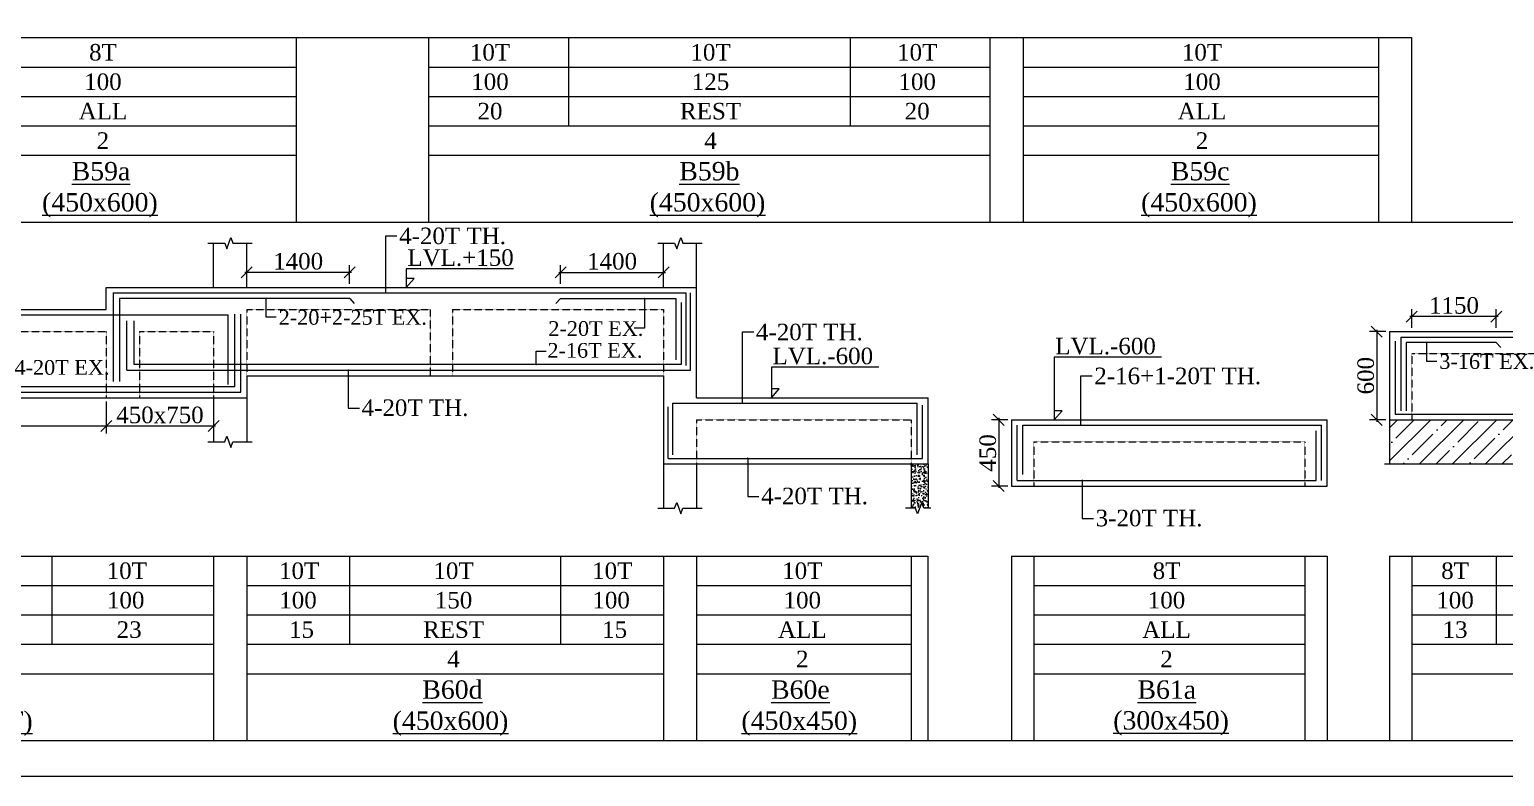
# Model space of a CAD drawing. Header units: millimetres. Extents: x 9781889 to 10654170, y -7832723 to -7608561.
# Drawn here: x 10165311 to 10185375, y -7801878 to -7791723 of the extents above; entities that cross this region are included whole.
import ezdxf
from ezdxf.enums import TextEntityAlignment as Align

# ---------------------------------------------------------------- set-up
doc = ezdxf.new("R2010")
doc.units = ezdxf.units.MM
doc.header["$LTSCALE"] = 10
doc.header["$PDMODE"] = 3
doc.linetypes.add('HIDDEN', pattern=[0.375, 0.25, -0.125])
for name, color, linetype, lineweight in [('LVL', 3, 'Continuous', 0), ('S-CUT OUT LINE', 9, 'Continuous', 0), ('S-DIM L.S.', 7, 'Continuous', 0), ('S-HATCH', 8, 'Continuous', 0), ('S-L.S.SECTION', 5, 'Continuous', 0), ('S-L.S.SLAB LINE', 252, 'HIDDEN', 0), ('S-L.S.STEEL', 1, 'Continuous', 9), ('S-SECTION MARK', 7, 'Continuous', 0), ('S-SHEET', 251, 'Continuous', 0), ('S-TEXT', 7, 'Continuous', 0), ('S-TEXT L.S. BEAM NO.', 30, 'Continuous', 0), ('S-TEXT. L.S.', 7, 'Continuous', 0)]:
    doc.layers.add(name, color=color, linetype=linetype, lineweight=lineweight)
doc.styles.add('135', font='arial.ttf', dxfattribs={"width": 0.8, "height": 135})
doc.styles.get("Standard").update_dxf_attribs({"font": 'arial.ttf'})
doc.styles.add('TEXT', font='times.ttf')
doc.dimstyles.new('75', dxfattribs={"dimtxt": 135, "dimasz": 90, "dimexe": 0.1, "dimexo": 0.03, "dimgap": 0.09, "dimtad": 1, "dimdec": 0, "dimzin": 0, "dimdsep": 46, "dimtxsty": '135', "dimblk": 'ARCHTICK', "dimcen": 0.09, "dimclrd": 256, "dimclre": 256, "dimclrt": 256, "dimadec": 0, "dimazin": 0, "dimtfac": 1, "dimtdec": 0, "dimtofl": 0, "dimtmove": 1, "dimatfit": 3, "dimldrblk": 'DOTSMALL', "dimfxl": 1, "dimtolj": 1, "dimtzin": 0, "dimlwd": -1, "dimlwe": -1, "dimarcsym": 0})
doc.dimstyles.new('SETU_1', dxfattribs={"dimtxt": 200, "dimasz": 150, "dimexe": 100, "dimexo": 50, "dimgap": 35, "dimtad": 1, "dimdec": 0, "dimzin": 0, "dimdsep": 46, "dimtxsty": 'Standard', "dimblk": 'OBLIQUE', "dimcen": 150, "dimdle": 25, "dimclrd": 256, "dimclre": 7, "dimclrt": 256, "dimadec": 0, "dimazin": 0, "dimtfac": 1, "dimtdec": 0, "dimtofl": 0, "dimtmove": 1, "dimatfit": 3, "dimfxl": 1, "dimtolj": 1, "dimtzin": 0, "dimlwd": -1, "dimlwe": 5, "dimarcsym": 1})

# ---------------------------------------------------------------- blocks, each defined once
blk = doc.blocks.new('_Oblique')
at = {"color": 0, "linetype": 'ByBlock', "lineweight": -2}
blk.add_line((-0.5, -0.5), (0.5, 0.5), dxfattribs=at)
blk = doc.blocks.new('*D592')
at = {"layer": 'Defpoints', "color": 0, "transparency": 16777216}
for p in [(10168266, -7795025), (10168266, -7795229, 0), (10169666, -7795229, 0)]:
    blk.add_point(p, dxfattribs=at)
at = {"layer": 'S-DIM L.S.', "transparency": 16777216}
blk.add_line((10169691, -7795025), (10168241, -7795025), dxfattribs=at)
at = {"layer": 'S-DIM L.S.', "color": 7, "lineweight": 5, "transparency": 16777216}
for p, q in [((10168266, -7795179), (10168266, -7794925)), ((10169666, -7795179), (10169666, -7794925))]:
    blk.add_line(p, q, dxfattribs=at)
at = {"layer": 'S-DIM L.S.', "transparency": 16777216, "xscale": 150, "yscale": 150, "zscale": 150, "rotation": 180}
blk.add_blockref('_Oblique', (10168266, -7795025), dxfattribs=at)
at = {"layer": 'S-DIM L.S.', "transparency": 16777216, "xscale": 150, "yscale": 150, "zscale": 150}
blk.add_blockref('_Oblique', (10169666, -7795025), dxfattribs=at)
at = {"layer": 'S-DIM L.S.', "transparency": 16777216, "insert": (10168966, -7794875), "char_height": 225, "attachment_point": 5, "style": 'TEXT'}
blk.add_mtext('\\A1;1400', dxfattribs=at)
blk = doc.blocks.new('_ArchTick')
at = {"color": 0, "linetype": 'ByBlock', "const_width": 0.15}
blk.add_lwpolyline([(-0.5, -0.5), (0.5, 0.5)], dxfattribs=at)
blk = doc.blocks.new('*D602')
at = {"layer": 'Defpoints', "color": 0, "transparency": 16777216}
for p in [(10178671, -7797029), (10178496, -7797929), (10178671, -7797929)]:
    blk.add_point(p, dxfattribs=at)
at = {"layer": 'S-DIM L.S.', "color": 7, "lineweight": 5, "transparency": 16777216}
for p, q in [((10178621, -7797029), (10178396, -7797029)), ((10178621, -7797929), (10178396, -7797929))]:
    blk.add_line(p, q, dxfattribs=at)
at = {"layer": 'S-DIM L.S.', "transparency": 16777216}
blk.add_line((10178496, -7797004), (10178496, -7797954), dxfattribs=at)
at = {"layer": 'S-DIM L.S.', "transparency": 16777216, "xscale": 150, "yscale": 150, "zscale": 150}
for p, rotation in [((10178496, -7797029), 90), ((10178496, -7797929), 270)]:
    blk.add_blockref('_Oblique', p, dxfattribs=dict(at, rotation=rotation))
at = {"layer": 'S-DIM L.S.', "transparency": 16777216, "insert": (10178347, -7797479), "char_height": 225, "attachment_point": 5, "rotation": 90, "style": 'TEXT'}
blk.add_mtext('\\A1;450', dxfattribs=at)
blk = doc.blocks.new('*D603')
at = {"layer": 'Defpoints', "color": 0, "transparency": 16777216}
for p in [(10183813, -7795829), (10183638, -7797029), (10183813, -7797029)]:
    blk.add_point(p, dxfattribs=at)
at = {"layer": 'S-DIM L.S.', "color": 7, "lineweight": 5, "transparency": 16777216}
for p, q in [((10183763, -7795829), (10183538, -7795829)), ((10183763, -7797029), (10183538, -7797029))]:
    blk.add_line(p, q, dxfattribs=at)
at = {"layer": 'S-DIM L.S.', "transparency": 16777216}
blk.add_line((10183638, -7795804), (10183638, -7797054), dxfattribs=at)
at = {"layer": 'S-DIM L.S.', "transparency": 16777216, "xscale": 150, "yscale": 150, "zscale": 150}
for p, rotation in [((10183638, -7795829), 90), ((10183638, -7797029), 270)]:
    blk.add_blockref('_Oblique', p, dxfattribs=dict(at, rotation=rotation))
at = {"layer": 'S-DIM L.S.', "transparency": 16777216, "insert": (10183488, -7796429), "char_height": 225, "attachment_point": 5, "rotation": 90, "style": 'TEXT'}
blk.add_mtext('\\A1;600', dxfattribs=at)
blk = doc.blocks.new('*D604')
at = {"layer": 'Defpoints', "color": 0, "transparency": 16777216}
for p in [(10184113, -7795625), (10184113, -7795829, 0), (10185263, -7795829, 0)]:
    blk.add_point(p, dxfattribs=at)
at = {"layer": 'S-DIM L.S.', "transparency": 16777216}
blk.add_line((10185288, -7795625), (10184088, -7795625), dxfattribs=at)
at = {"layer": 'S-DIM L.S.', "color": 7, "lineweight": 5, "transparency": 16777216}
for p, q in [((10184113, -7795779), (10184113, -7795525)), ((10185263, -7795779), (10185263, -7795525))]:
    blk.add_line(p, q, dxfattribs=at)
at = {"layer": 'S-DIM L.S.', "transparency": 16777216, "xscale": 150, "yscale": 150, "zscale": 150, "rotation": 180}
blk.add_blockref('_Oblique', (10184113, -7795625), dxfattribs=at)
at = {"layer": 'S-DIM L.S.', "transparency": 16777216, "xscale": 150, "yscale": 150, "zscale": 150}
blk.add_blockref('_Oblique', (10185263, -7795625), dxfattribs=at)
at = {"layer": 'S-DIM L.S.', "transparency": 16777216, "insert": (10184688, -7795475), "char_height": 225, "attachment_point": 5, "style": 'TEXT'}
blk.add_mtext('\\A1;1150', dxfattribs=at)
blk = doc.blocks.new('*D1193')
at = {"layer": 'Defpoints', "color": 0, "transparency": 16777216}
for p in [(10173936, -7795025), (10172536, -7795229, 0), (10173936, -7795229, 0)]:
    blk.add_point(p, dxfattribs=at)
at = {"layer": 'S-DIM L.S.', "transparency": 16777216}
blk.add_line((10172511, -7795025), (10173961, -7795025), dxfattribs=at)
at = {"layer": 'S-DIM L.S.', "color": 7, "lineweight": 5, "transparency": 16777216}
for p, q in [((10172536, -7795179), (10172536, -7794925)), ((10173936, -7795179), (10173936, -7794925))]:
    blk.add_line(p, q, dxfattribs=at)
at = {"layer": 'S-DIM L.S.', "transparency": 16777216, "xscale": 150, "yscale": 150, "zscale": 150, "rotation": 180}
blk.add_blockref('_Oblique', (10172536, -7795025), dxfattribs=at)
at = {"layer": 'S-DIM L.S.', "transparency": 16777216, "xscale": 150, "yscale": 150, "zscale": 150}
blk.add_blockref('_Oblique', (10173936, -7795025), dxfattribs=at)
at = {"layer": 'S-DIM L.S.', "transparency": 16777216, "insert": (10173236, -7794875), "char_height": 225, "attachment_point": 5, "style": 'TEXT'}
blk.add_mtext('\\A1;1400', dxfattribs=at)
blk = doc.blocks.new('*D1772')
at = {"layer": 'Defpoints', "color": 0, "transparency": 16777216}
for p in [(10166356, -7796729, 0), (10167816, -7796729, 0), (10166356, -7797113)]:
    blk.add_point(p, dxfattribs=at)
at = {"layer": 'S-DIM L.S.', "color": 7, "lineweight": 5, "transparency": 16777216}
for p, q in [((10166356, -7796779), (10166356, -7797213)), ((10167816, -7796779), (10167816, -7797213))]:
    blk.add_line(p, q, dxfattribs=at)
at = {"layer": 'S-DIM L.S.', "transparency": 16777216}
blk.add_line((10167841, -7797113), (10166331, -7797113), dxfattribs=at)
at = {"layer": 'S-DIM L.S.', "transparency": 16777216, "xscale": 150, "yscale": 150, "zscale": 150, "rotation": 180}
blk.add_blockref('_Oblique', (10166356, -7797113), dxfattribs=at)
at = {"layer": 'S-DIM L.S.', "transparency": 16777216, "xscale": 150, "yscale": 150, "zscale": 150}
blk.add_blockref('_Oblique', (10167816, -7797113), dxfattribs=at)
at = {"layer": 'S-DIM L.S.', "transparency": 16777216, "insert": (10167086, -7796964), "char_height": 225, "attachment_point": 5, "style": 'TEXT'}
blk.add_mtext('\\A1;450x750', dxfattribs=at)
blk = doc.blocks.new('*D1773')
at = {"layer": 'Defpoints', "color": 0, "transparency": 16777216}
for p in [(10158966, -7796729, 0), (10166356, -7796729, 0), (10158966, -7797113)]:
    blk.add_point(p, dxfattribs=at)
at = {"layer": 'S-DIM L.S.', "color": 7, "lineweight": 5, "transparency": 16777216}
for p, q in [((10158966, -7796779), (10158966, -7797213)), ((10166356, -7796779), (10166356, -7797213))]:
    blk.add_line(p, q, dxfattribs=at)
at = {"layer": 'S-DIM L.S.', "transparency": 16777216}
blk.add_line((10166381, -7797113), (10158941, -7797113), dxfattribs=at)
at = {"layer": 'S-DIM L.S.', "transparency": 16777216, "xscale": 150, "yscale": 150, "zscale": 150, "rotation": 180}
blk.add_blockref('_Oblique', (10158966, -7797113), dxfattribs=at)
at = {"layer": 'S-DIM L.S.', "transparency": 16777216, "xscale": 150, "yscale": 150, "zscale": 150}
blk.add_blockref('_Oblique', (10166356, -7797113), dxfattribs=at)
at = {"layer": 'S-DIM L.S.', "transparency": 16777216, "insert": (10162661, -7796964), "char_height": 225, "attachment_point": 5, "style": 'TEXT'}
blk.add_mtext('\\A1;450x600', dxfattribs=at)

msp = doc.modelspace()

# ---------------------------------------------------------------- hatches: boundary and pattern name
at = {"layer": 'S-HATCH'}
h = msp.add_hatch(dxfattribs=at)
h.set_pattern_fill('ANSI35', color=256, scale=50)
h.set_pattern_definition([(45, (315717.38, 8809.1), (-224.506403, 224.506403), []), (45, (315941.9, 8809.1), (-224.506403, 224.506403), [396.875, -79.375, 0, -79.375])])
h.paths.add_polyline_path([(10188573, -7797628.6), (10186198.7, -7797628.6), (10186170.8, -7797705.5), (10186114.8, -7797551.8), (10186086.8, -7797628.6), (10183813, -7797628.6), (10183813, -7797028.6), (10188573, -7797028.6)])
h.paths.add_polyline_path([(10184286, -7797628.6), (10185063, -7797628.6), (10185063, -7797623.6), (10184286, -7797623.6)], flags=17)
h.paths.add_polyline_path([(10187596, -7797628.6), (10188372.9, -7797628.6), (10188372.9, -7797623.6), (10187596, -7797623.6)], flags=16)
h = msp.add_hatch(dxfattribs=at)
h.set_pattern_fill('AR-CONC', color=256, scale=0.5)
h.set_pattern_definition([(50, (378763.2, -69011.48), (91.0923345, -7.96954277), [9.525, -104.775]), (355, (378763.2, -69011.48), (-17.6217107, 95.5284226), [7.62, -83.8202921]), (100.4514447, (378770.79, -69012.15), (73.47062355, 87.55887596), [8.0950044, -89.0451223]), (46.1842, (378763.2, -68986.08), (135.5395204, -21.021164), [14.2875, -157.1625]), (96.6355576, (378774.5, -68987.83), (118.702067, 123.7130623), [12.1425116, -133.5678041]), (351.1841512, (378763.2, -68986.08), (118.702067, 123.7130623), [11.4299835, -125.729866]), (21, (378775.9, -68992.43), (75.80719563, -51.1325991), [9.525, -104.775]), (326, (378775.9, -68992.43), (30.9010142, 92.09398306), [7.62, -83.82]), (71.451445, (378782.22, -68996.69), (106.70820964, 40.96138444), [8.0950044, -89.0449688]), (37.5, (378763.203, -69011.482), (1.544301625, 42.27751944), [0, -82.804, 0, -85.09, 0, -84.1375]), (7.5, (378763.203, -69011.48), (33.40983126, 50.09028741), [0, -48.514, 0, -80.899, 0, -32.0675]), (327.5, (378734.88, -69011.482), (67.79529758, -2.864372), [0, -31.75, 0, -99.06, 0, -131.445]), (317.5, (378722.18, -69011.48), (74.0645907, 12.71324552), [0, -41.275, 0, -65.786, 0, -93.345])])
h.paths.add_polyline_path([(10177303.9, -7798228.6), (10177419.7, -7798228.6), (10177447.7, -7798151.8), (10177475.6, -7798228.6), (10177533.9, -7798228.6), (10177533.9, -7797628.6), (10177303.9, -7797628.6)])

# ---------------------------------------------------------------- linework, layer by layer
at = {"layer": 'LVL', "linetype": 'Continuous', "elevation": 0}
for points in [[(10171896.6, -7794974.2), (10170435.4, -7794974.2), (10170435.4, -7795228.6), (10170543.5, -7795106.5), (10170435.4, -7795106.5)], [(10176863.7, -7796311.6), (10175402.5, -7796311.6), (10175402.5, -7796728.6), (10175510.6, -7796606.5), (10175402.5, -7796606.5)], [(10180709.4, -7796176.9), (10179248.1, -7796176.9), (10179248.1, -7797028.6), (10179356.3, -7796906.5), (10179248.1, -7796906.5)]]:
    msp.add_lwpolyline(points, dxfattribs=at)
at = {"layer": 'S-CUT OUT LINE', "color": 5}
msp.add_line((10183813, -7797028.6, 0), (10183813, -7797628.6, 0), dxfattribs=at)
at = {"layer": 'S-CUT OUT LINE', "color": 5, "elevation": 0}
for points in [[(10167738.1, -7794628.6), (10167966.7, -7794628.6), (10167994.7, -7794705.5), (10168050.6, -7794551.8), (10168078.6, -7794628.6), (10168341.4, -7794628.6)], [(10173858.1, -7794628.6), (10174086.7, -7794628.6), (10174114.7, -7794705.5), (10174170.6, -7794551.8), (10174198.6, -7794628.6), (10174461.4, -7794628.6)], [(10167738.1, -7797328.6), (10167966.7, -7797328.6), (10167994.7, -7797251.8), (10168050.6, -7797405.5), (10168078.6, -7797328.6), (10168341.4, -7797328.6)], [(10183744.4, -7797628.6), (10186086.8, -7797628.6), (10186114.8, -7797551.8), (10186170.8, -7797705.5), (10186198.7, -7797628.6), (10188573, -7797628.6)], [(10173858.1, -7798228.6), (10174086.7, -7798228.6), (10174114.7, -7798151.8), (10174170.6, -7798305.5), (10174198.6, -7798228.6), (10174461.4, -7798228.6)]]:
    msp.add_lwpolyline(points, dxfattribs=at)
at = {"layer": 'S-CUT OUT LINE', "color": 1, "elevation": 0}
msp.add_lwpolyline([(10177573.3, -7798228.6), (10177475.6, -7798228.6), (10177447.7, -7798151.8), (10177391.7, -7798305.5), (10177363.8, -7798228.6), (10177228.9, -7798228.6)], dxfattribs=at)
at = {"layer": 'S-L.S.SECTION'}
for p, q in [((10167816.4, -7795228.6, 0), (10167816.4, -7794628.6, 0)), ((10168266.4, -7795228.6, 0), (10168266.4, -7794628.6, 0)), ((10173936.4, -7795228.6, 0), (10173936.4, -7794628.6, 0)), ((10174386.4, -7796728.6, 0), (10174386.4, -7794628.6, 0)), ((10166356.3, -7795228.6, 0), (10174386.4, -7795228.6, 0)), ((10166356.3, -7795528.6, 0), (10166356.3, -7795228.6, 0)), ((10146181.3, -7795528.6, 0), (10166356.3, -7795528.6, 0)), ((10183813, -7795828.6, 0), (10188573, -7795828.6, 0)), ((10183813, -7795828.6), (10183813, -7797028.6)), ((10168266.4, -7796428.6, 0), (10168266.4, -7797328.6, 0)), ((10168266.4, -7796428.6, 0), (10173936.4, -7796428.6, 0)), ((10173936.4, -7796428.6, 0), (10173936.4, -7798228.6, 0)), ((10146181.3, -7796728.6, 0), (10168266.4, -7796728.6, 0)), ((10167816.4, -7796728.6, 0), (10167816.4, -7797328.6, 0)), ((10174386.4, -7796728.6, 0), (10177533.9, -7796728.6, 0)), ((10177533.9, -7797628.6, 0), (10177533.9, -7796728.6, 0)), ((10177533.9, -7797628.6, 0), (10177533.9, -7796728.6, 0)), ((10178671.2, -7797028.6, 0), (10182961.3, -7797028.6, 0)), ((10178671.3, -7797028.6), (10178671.3, -7797928.6)), ((10182961.3, -7797928.6), (10182961.3, -7797028.6)), ((10183813, -7797028.6, 0), (10189023, -7797028.6, 0)), ((10173936.4, -7797628.6, 0), (10177529.8, -7797628.6, 0)), ((10174386.4, -7797628.6, 0), (10174386.4, -7798228.6, 0)), ((10178671.2, -7797928.6, 0), (10182961.3, -7797928.6, 0))]:
    msp.add_line(p, q, dxfattribs=at)
at = {"layer": 'S-L.S.SECTION', "color": 1}
for p, q in [((10177303.9, -7797628.6, 0), (10177303.9, -7798228.6, 0)), ((10177533.9, -7797628.6, 0), (10177533.9, -7798228.6, 0))]:
    msp.add_line(p, q, dxfattribs=at)
at = {"layer": 'S-L.S.SLAB LINE', "ltscale": 0.3}
for p, q in [((10168266.4, -7795528.6, 0), (10170766.4, -7795528.6, 0)), ((10168266.4, -7795528.6, 0), (10168266.4, -7796428.6, 0)), ((10171066.4, -7795528.6, 0), (10173936.3, -7795528.6, 0)), ((10173936.4, -7795528.6, 0), (10173936.4, -7796428.6, 0)), ((10163616.3, -7795828.6, 0), (10166356.3, -7795828.6, 0)), ((10166356.4, -7795828.6, 0), (10166356.4, -7796728.6, 0)), ((10166806.3, -7795828.6, 0), (10167816.4, -7795828.6, 0)), ((10166806.4, -7795828.6, 0), (10166806.4, -7796728.6, 0)), ((10167816.4, -7795828.6, 0), (10167816.4, -7796728.6, 0)), ((10184113, -7796128.6, 0), (10188573, -7796128.6, 0)), ((10184113, -7796128.6, 0), (10184113, -7797028.6, 0)), ((10174386.3, -7797028.6, 0), (10177303.9, -7797028.6, 0)), ((10174386.4, -7797028.6, 0), (10174386.4, -7797628.6, 0)), ((10177303.9, -7797028.6, 0), (10177303.9, -7797628.6, 0)), ((10178671.2, -7797328.6, 0), (10178671.3, -7797328.6, 0)), ((10178971.3, -7797328.6, 0), (10182661.3, -7797328.6, 0)), ((10178971.3, -7797328.6), (10178971.3, -7797928.6)), ((10182661.3, -7797328.6), (10182661.3, -7797928.6))]:
    msp.add_line(p, q, dxfattribs=at)
at = {"layer": 'S-L.S.SLAB LINE', "ltscale": 0.3, "elevation": 0}
for points in [[(10170766.4, -7796428.6), (10170766.4, -7795528.6)], [(10171066.4, -7795528.6), (10171066.4, -7796428.6)]]:
    msp.add_lwpolyline(points, dxfattribs=at)
at = {"layer": 'S-L.S.STEEL'}
for p, q in [((10166448.7, -7795303.6, 0), (10166448.7, -7796507.6, 0)), ((10174302, -7796353.6, 0), (10174302, -7795303.6, 0)), ((10169666.5, -7795378.6, 0), (10166537.7, -7795378.6, 0)), ((10166537.7, -7795378.6, 0), (10166537.7, -7796507.6, 0)), ((10169666.5, -7795378.6, 0), (10169729.7, -7795445.5, 0)), ((10172536.2, -7795378.6, 0), (10172473, -7795445.5, 0)), ((10166635.4, -7796353.6, 0), (10166635.4, -7795683.2, 0)), ((10166733, -7796278.6, 0), (10166733, -7795683.2, 0)), ((10168007, -7795603.6, 0), (10168007, -7796548.1, 0)), ((10168105.9, -7796578.6, 0), (10168105.9, -7795592.4, 0)), ((10168186.2, -7796653.6, 0), (10168186.2, -7795592.4, 0)), ((10183963, -7795903.6, 0), (10190473, -7795903.6, 0)), ((10183963, -7795903.6), (10183963, -7796906.8)), ((10183888, -7795959.6), (10183888, -7796953.6)), ((10184038, -7795978.6), (10184038, -7796906.8)), ((10185263, -7795978.6, 0), (10184038, -7795978.6, 0)), ((10185263, -7795978.6, 0), (10185326.2, -7796045.5, 0)), ((10166635.4, -7796353.6, 0), (10174302, -7796353.6, 0)), ((10146256.3, -7796653.6, 0), (10168186.2, -7796653.6, 0)), ((10173998.2, -7797553.6, 0), (10173998.2, -7796852.8, 0)), ((10174062.9, -7796803.6, 0), (10177383.9, -7796803.6, 0)), ((10174062.9, -7797504.4, 0), (10174062.9, -7796803.6, 0)), ((10177383.9, -7797503, 0), (10177383.9, -7796803.6, 0)), ((10177458.9, -7797553.6, 0), (10177458.9, -7796830.8, 0)), ((10178746.2, -7797853.6, 0), (10178746.2, -7797103.6, 0)), ((10178821.2, -7797103.6, 0), (10182886.3, -7797103.6, 0)), ((10178821.2, -7797774, 0), (10178821.2, -7797103.6, 0)), ((10182886.3, -7797853.6), (10182886.3, -7797103.6)), ((10183888, -7796953.6, 0), (10188936.1, -7796953.6, 0)), ((10182811.3, -7797853.6), (10182811.3, -7797178.6)), ((10173998.2, -7797553.6, 0), (10177458.9, -7797553.6, 0)), ((10178746.2, -7797853.6, 0), (10182811.3, -7797853.6, 0))]:
    msp.add_line(p, q, dxfattribs=at)
at = {"layer": 'S-L.S.STEEL', "elevation": 0}
for points in [[(10174177.3, -7795431.8), (10174177.3, -7796278.6), (10166733, -7796278.6)], [(10168105.9, -7796578.6), (10158591.9, -7796578.6), (10158591.9, -7795913.9)]]:
    msp.add_lwpolyline(points, dxfattribs=at)
at = {"layer": 'S-L.S.STEEL'}
for points in [[(10166448.7, -7795303.6, 0), (10174239.3, -7795303.6, 0), (10174239.3, -7796291.6, 0)], [(10172536.2, -7795378.6, 0), (10174104.4, -7795378.6, 0), (10174104.4, -7796212.2, 0)], [(10146331.3, -7796574, 0), (10146331.3, -7795603.6, 0), (10168007, -7795603.6, 0)]]:
    msp.add_polyline3d(points, dxfattribs=at)
at = {"layer": 'S-SHEET'}
for p, q in [((10163235.9, -7791832.5, 0), (10184110.9, -7791832.5, 0)), ((10168940.9, -7791832.5, 0), (10168940.9, -7794341.8, 0)), ((10170740.9, -7791832.5, 0), (10170740.9, -7794341.8, 0)), ((10172640.9, -7791832.5, 0), (10172640.9, -7793032.5, 0)), ((10176475.9, -7791832.5, 0), (10176475.9, -7793032.5, 0)), ((10178375.9, -7791832.5, 0), (10178375.9, -7794341.8, 0)), ((10178825.9, -7791832.5, 0), (10178825.9, -7794341.8, 0)), ((10183660.9, -7791832.5, 0), (10183660.9, -7794341.8, 0)), ((10184110.9, -7791832.5, 0), (10184110.9, -7794341.8, 0)), ((10163685.9, -7792232.5, 0), (10168940.9, -7792232.5, 0)), ((10170740.9, -7792232.5, 0), (10178375.9, -7792232.5, 0)), ((10178825.9, -7792232.5, 0), (10183660.9, -7792232.5, 0)), ((10163685.9, -7792632.5, 0), (10168940.9, -7792632.5, 0)), ((10170740.9, -7792632.5, 0), (10178375.9, -7792632.5, 0)), ((10178825.9, -7792632.5, 0), (10183660.9, -7792632.5, 0)), ((10163685.9, -7793032.5, 0), (10168940.9, -7793032.5, 0)), ((10170740.9, -7793032.5, 0), (10178375.9, -7793032.5, 0)), ((10178825.9, -7793032.5, 0), (10183660.9, -7793032.5, 0)), ((10163685.9, -7793432.5, 0), (10168940.9, -7793432.5, 0)), ((10170740.9, -7793432.5, 0), (10178375.9, -7793432.5, 0)), ((10178825.9, -7793432.5, 0), (10183660.9, -7793432.5, 0)), ((10144128.2, -7794341.8), (10195462.4, -7794341.8)), ((10163235.9, -7794341.8, 0), (10184110.9, -7794341.8, 0)), ((10146181.3, -7798880.5, 0), (10177529.8, -7798880.5, 0)), ((10165616.4, -7798880.5, 0), (10165616.4, -7800080.5, 0)), ((10167816.4, -7798880.5, 0), (10167816.4, -7801389.8, 0)), ((10168266.4, -7798880.5, 0), (10168266.4, -7801389.8, 0)), ((10169666.4, -7798880.5, 0), (10169666.4, -7800080.5, 0)), ((10172536.3, -7798880.5, 0), (10172536.3, -7800080.5, 0)), ((10173936.3, -7798880.5, 0), (10173936.3, -7801389.8, 0)), ((10174386.3, -7798880.5, 0), (10174386.3, -7801389.8, 0)), ((10177303.9, -7798880.5, 0), (10177303.9, -7801389.8, 0)), ((10177529.8, -7798880.5, 0), (10177529.8, -7801389.8, 0)), ((10178671.3, -7798880.5, 0), (10182961.3, -7798880.5, 0)), ((10178671.3, -7798880.5), (10178671.3, -7801389.8)), ((10178971.3, -7798880.5), (10178971.3, -7801389.8)), ((10182661.3, -7798880.5), (10182661.3, -7801389.8)), ((10182961.3, -7798880.5), (10182961.3, -7801389.8)), ((10183813, -7798880.5, 0), (10195143, -7798880.5, 0)), ((10183813, -7798880.5), (10183813, -7801389.8)), ((10184113, -7798880.5), (10184113, -7801389.8)), ((10185263, -7798880.5), (10185263, -7800080.5)), ((10158966.3, -7799280.5, 0), (10167816.4, -7799280.5, 0)), ((10168266.4, -7799280.5, 0), (10173936.3, -7799280.5, 0)), ((10174386.3, -7799280.5, 0), (10177303.9, -7799280.5, 0)), ((10178971.3, -7799280.5, 0), (10182661.3, -7799280.5, 0)), ((10184113, -7799280.5, 0), (10188573, -7799280.5, 0)), ((10158966.3, -7799680.5, 0), (10167816.4, -7799680.5, 0)), ((10168266.4, -7799680.5, 0), (10173936.3, -7799680.5, 0)), ((10174386.3, -7799680.5, 0), (10177303.9, -7799680.5, 0)), ((10178971.3, -7799680.5, 0), (10182661.3, -7799680.5, 0)), ((10184113, -7799680.5, 0), (10188573, -7799680.5, 0)), ((10158966.3, -7800080.5, 0), (10167816.4, -7800080.5, 0)), ((10168266.4, -7800080.5, 0), (10173936.3, -7800080.5, 0)), ((10174386.3, -7800080.5, 0), (10177303.9, -7800080.5, 0)), ((10178971.3, -7800080.5, 0), (10182661.3, -7800080.5, 0)), ((10184113, -7800080.5, 0), (10188573, -7800080.5, 0)), ((10158966.3, -7800480.5, 0), (10167816.4, -7800480.5, 0)), ((10168266.4, -7800480.5, 0), (10173936.3, -7800480.5, 0)), ((10174386.3, -7800480.5, 0), (10177303.9, -7800480.5, 0)), ((10178971.3, -7800480.5, 0), (10182661.3, -7800480.5, 0)), ((10184113, -7800480.5, 0), (10188573, -7800480.5, 0)), ((10144128.2, -7801389.8), (10195462.4, -7801389.8)), ((10146181.3, -7801389.8, 0), (10177529.8, -7801389.8, 0)), ((10178671.3, -7801389.8, 0), (10182961.3, -7801389.8, 0)), ((10183813, -7801389.8, 0), (10195143, -7801389.8, 0))]:
    msp.add_line(p, q, dxfattribs=at)
msp.add_lwpolyline([(10144128.2, -7760218.1), (10195462.4, -7760218.1), (10195462.4, -7801877.7), (10144128.2, -7801877.7)], close=True, dxfattribs=at)

# ---------------------------------------------------------------- texts
at = {"layer": 'LVL', "style": 'TEXT'}
for s, p in [('LVL.+150', (10170451.1, -7794935.7, 0)), ('LVL.-600', (10179263.9, -7796138.4, 0)), ('LVL.-600', (10175418.2, -7796273.2, 0))]:
    msp.add_text(s, height=225, dxfattribs=at).set_placement(p)
at = {"layer": 'S-TEXT', "linetype": 'ByBlock', "style": 'TEXT'}
for s, p in [('8T', (10166310.4, -7792032.5, 0)), ('10T', (10171575.2, -7792032.5, 0)), ('10T', (10174575.4, -7792032.5, 0)), ('10T', (10177386.4, -7792032.5, 0)), ('10T', (10181260.4, -7792032.5, 0)), ('100', (10166310.4, -7792432.5, 0)), ('100', (10171575.2, -7792432.5, 0)), ('125', (10174575.4, -7792432.5, 0)), ('100', (10177386.4, -7792432.5, 0)), ('100', (10181260.4, -7792432.5, 0)), ('ALL', (10166310.4, -7792832.5, 0)), ('20', (10171575.2, -7792832.5, 0)), ('REST', (10174575.4, -7792832.5, 0)), ('20', (10177386.4, -7792832.5, 0)), ('ALL', (10181260.4, -7792832.5, 0)), ('2', (10166310.4, -7793232.5, 0)), ('4', (10174575.4, -7793232.5, 0)), ('2', (10181260.4, -7793232.5, 0)), ('10T', (10166635.2, -7799080.5, 0)), ('10T', (10168979.1, -7799080.5, 0)), ('10T', (10171079.7, -7799080.5, 0)), ('10T', (10173238.5, -7799080.5, 0)), ('10T', (10175823.5, -7799080.5, 0)), ('8T', (10180778, -7799080.5, 0)), ('8T', (10184702.5, -7799080.5, 0)), ('100', (10166619.9, -7799480.5, 0)), ('100', (10168963.9, -7799480.5, 0)), ('150', (10171079.7, -7799480.5, 0)), ('100', (10173223.2, -7799480.5, 0)), ('100', (10175823.5, -7799480.5, 0)), ('100', (10180778, -7799480.5, 0)), ('100', (10184702.5, -7799480.5, 0)), ('23', (10166667.5, -7799880.5, 0)), ('15', (10169011.4, -7799880.5, 0)), ('REST', (10171079.7, -7799880.5, 0)), ('15', (10173270.7, -7799880.5, 0)), ('ALL', (10175823.5, -7799880.5, 0)), ('ALL', (10180778, -7799880.5, 0)), ('13', (10184702.5, -7799880.5, 0)), ('4', (10171079.7, -7800280.5, 0)), ('2', (10175823.5, -7800280.5, 0)), ('2', (10180778, -7800280.5, 0))]:
    msp.add_text(s, height=225, dxfattribs=at).set_placement(p, align=Align.MIDDLE_CENTER)
at = {"layer": 'S-TEXT L.S. BEAM NO.', "color": 140, "linetype": 'ByBlock', "style": 'TEXT'}
for s, p in [('%%UB59b', (10174150.6, -7793773.2, 0)), ('%%UB59a', (10165885.7, -7793773.2, 0)), ('%%UB59c', (10180835.6, -7793773.2, 0)), ('%%U(450x600)', (10165482.6, -7794196.2, 0)), ('%%U(450x600)', (10173747.6, -7794196.2, 0)), ('%%U(450x600)', (10180432.6, -7794196.2, 0)), ('%%UB60d', (10170655, -7800821.2, 0)), ('%%U(450xAS PER LAYOUT)', (10161431.6, -7801244.2, 0)), ('%%U(450x600)', (10170251.9, -7801244.2, 0))]:
    msp.add_text(s, height=250, dxfattribs=at).set_placement(p)
at = {"layer": 'S-TEXT L.S. BEAM NO.', "color": 145, "linetype": 'ByBlock', "style": 'TEXT'}
for s, p in [('%%UB60e', (10175398.7, -7800821.2, 0)), ('%%U(450x450)', (10174995.7, -7801244.2, 0))]:
    msp.add_text(s, height=250, dxfattribs=at).set_placement(p)
at = {"layer": 'S-TEXT L.S. BEAM NO.', "color": 35, "linetype": 'ByBlock', "style": 'TEXT'}
for s, p in [('%%UB61a', (10180382.6, -7800821.2, 0)), ('%%U(300x450)', (10180052.8, -7801239.3, 0))]:
    msp.add_text(s, height=250, dxfattribs=at).set_placement(p)
at = {"layer": 'S-TEXT. L.S.', "style": 'TEXT'}
for s, height, p in [('4-20T TH.', 225, (10170339, -7794640.7, 0)), ('2-20+2-25T EX.', 200, (10168701, -7795736.2, 0)), ('2-20T EX.', 200, (10172369.1, -7795887.8, 0)), ('4-20T TH.', 225, (10175193.1, -7795947.4, 0)), ('2-16T EX.', 200, (10172356.2, -7796184.5, 0)), ('4-20T EX.', 200, (10165107.4, -7796416.6, 0)), ('2-16+1-20T TH.', 225, (10179795.7, -7796544.3, 0)), ('3-16T EX.', 200, (10184488.8, -7796336.2, 0)), ('4-20T TH.', 225, (10169828.8, -7796976.5, 0)), ('4-20T TH.', 225, (10175263.3, -7798176.5, 0)), ('3-20T TH.', 225, (10179814, -7798476.5, 0))]:
    msp.add_text(s, height=height, dxfattribs=at).set_placement(p)

# ---------------------------------------------------------------- dimensions: what is measured, and where the dimension line sits
at = {"layer": 'S-DIM L.S.'}
for base, p1, p2, picture, middle in [((10168266.5, -7795024.8, 0), (10169666.5, -7795228.6, 0), (10168266.5, -7795228.6, 0), '*D592', (10168966.5, -7794875.4, 0)), ((10184113, -7795624.8, 0), (10185263, -7795828.6, 0), (10184113, -7795828.6, 0), '*D604', (10184688, -7795475.4, 0))]:
    dim = msp.add_linear_dim(base=base, p1=p1, p2=p2, dimstyle='SETU_1', override={"dimtxt": 225, "dimtxsty": 'TEXT'}, dxfattribs=at)
    dim.commit()
    dim.dimension.update_dxf_attribs({"geometry": picture, "text_midpoint": middle})
dim = msp.add_linear_dim(base=(10173936.2, -7795024.8, 0), p1=(10172536.2, -7795228.6, 0), p2=(10173936.2, -7795228.6, 0), angle=180, dimstyle='SETU_1', override={"dimtxt": 225, "dimtxsty": 'TEXT'}, dxfattribs=at)
dim.commit()
dim.dimension.update_dxf_attribs({"geometry": '*D1193', "text_midpoint": (10173236.2, -7794875.4, 0)})
at = {"layer": 'S-DIM L.S.', "color": 7}
for base, p1, p2, picture, middle in [((10183637.8, -7797028.6), (10183813, -7795828.6), (10183813, -7797028.6), '*D603', (10183488.4, -7796428.6)), ((10178496.1, -7797928.6, 0), (10178671.2, -7797028.6, 0), (10178671.2, -7797928.6, 0), '*D602', (10178346.6, -7797478.6, 0))]:
    dim = msp.add_linear_dim(base=base, p1=p1, p2=p2, angle=90, dimstyle='SETU_1', override={"dimtxt": 225, "dimlfac": 0.5, "dimtxsty": 'TEXT'}, dxfattribs=at)
    dim.commit()
    dim.dimension.update_dxf_attribs({"geometry": picture, "text_midpoint": middle})
at = {"layer": 'S-DIM L.S.'}
for base, p1, p2, text, picture, middle in [((10158966.4, -7797113.4), (10166356.4, -7796728.6, 0), (10158966.4, -7796728.6, 0), '450x600', '*D1773', (10162661.4, -7796964)), ((10166356.4, -7797113.4), (10167816.4, -7796728.6, 0), (10166356.4, -7796728.6, 0), '450x750', '*D1772', (10167086.4, -7796963.7))]:
    dim = msp.add_linear_dim(base=base, p1=p1, p2=p2, text=text, dimstyle='SETU_1', override={"dimtxt": 225, "dimtxsty": 'TEXT'}, dxfattribs=at)
    dim.commit()
    dim.dimension.update_dxf_attribs({"geometry": picture, "text_midpoint": middle})

# ---------------------------------------------------------------- leaders
at = {"layer": 'S-SECTION MARK'}
for points in [[(10170157.4, -7795303.6, 0), (10170157.4, -7794525.6, 0), (10170309.9, -7794525.6, 0)], [(10168527, -7795378.6, 0), (10168527, -7795630.9, 0), (10168666.3, -7795630.9, 0)], [(10173675.8, -7795378.6, 0), (10173675.8, -7795782.6, 0), (10173536.4, -7795782.6, 0)], [(10175011.5, -7796803.6, 0), (10175011.5, -7795832.2, 0), (10175164, -7795832.2, 0)], [(10172202.3, -7796278.6, 0), (10172202.3, -7796094.2, 0), (10172337.7, -7796094.2, 0)], [(10184314.8, -7795978.6, 0), (10184314.8, -7796230.9, 0), (10184454.1, -7796230.9, 0)], [(10169647.1, -7796349.7, 0), (10169647.1, -7796871.6, 0), (10169799.7, -7796871.6, 0)], [(10179614, -7797103.6, 0), (10179614, -7796429.2, 0), (10179766.6, -7796429.2, 0)], [(10175081.6, -7797549.7, 0), (10175081.6, -7798071.6, 0), (10175234.2, -7798071.6, 0)], [(10179632.3, -7797849.7, 0), (10179632.3, -7798371.6, 0), (10179784.9, -7798371.6, 0)]]:
    msp.add_leader(points, dimstyle='75', override={"dimasz": 75}, dxfattribs=at)

doc.saveas('drawing.dxf')
